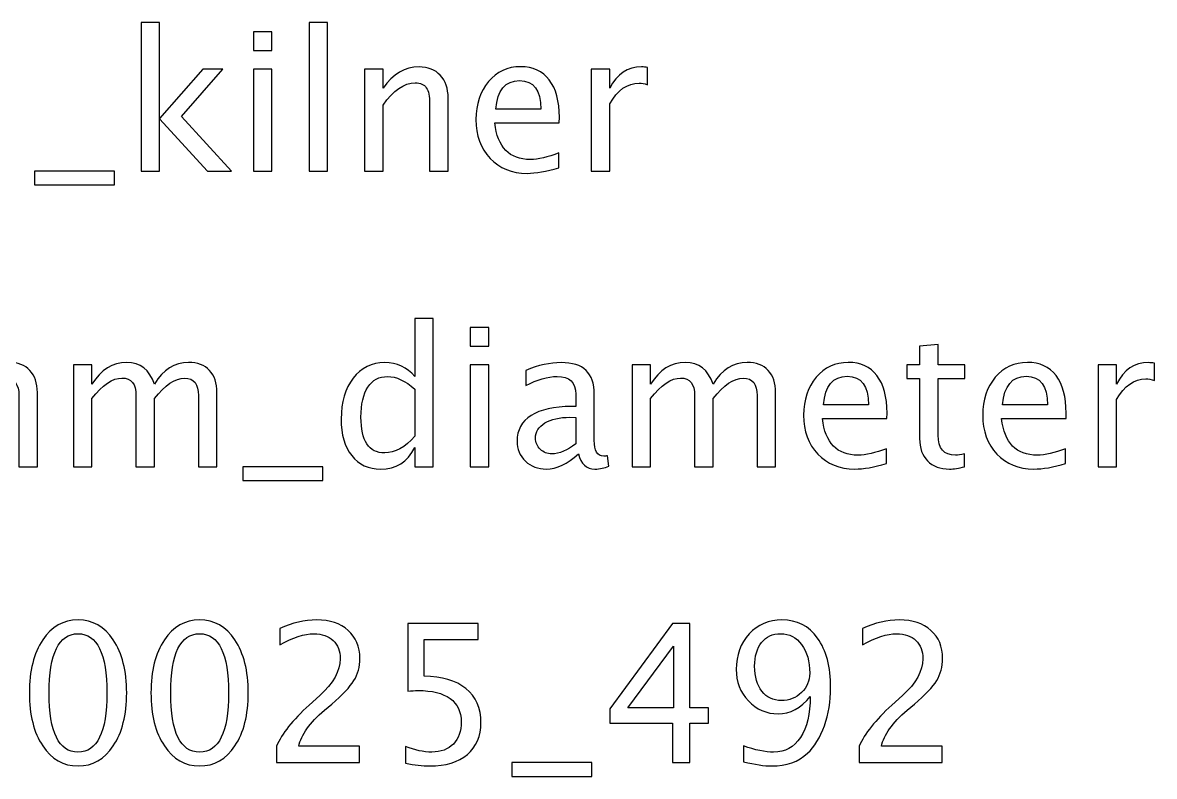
# Model space of a CAD drawing. Header units: centimetres. Extents: x -87 to 69, y -70 to 88.
# Drawn here: x -0.48 to 15.09, y 55.85 to 66.21 of the extents above; entities that cross this region are included whole.
import ezdxf

# ---------------------------------------------------------------- set-up
doc = ezdxf.new("R2010")
doc.units = ezdxf.units.CM
doc.header["$MEASUREMENT"] = 0
doc.layers.add('Layer 1', color=7, linetype='Continuous')

msp = doc.modelspace()

# ---------------------------------------------------------------- linework, layer by layer
at = {"layer": 'Layer 1'}
for points, knots in [([(1.15031, 64.17044), (1.15031, 64.17044), (1.15031, 66.21037), (1.15031, 66.21037), (1.15031, 66.21037), (1.15031, 66.21037), (1.40431, 66.21037), (1.40431, 66.21037), (1.40431, 66.21037), (1.40431, 66.21037), (1.40431, 64.89231), (1.40431, 64.89231), (1.40431, 64.89231), (1.40431, 64.89231), (1.99962, 65.57273), (1.99962, 65.57273), (1.99962, 65.57273), (1.99962, 65.57273), (2.27391, 65.57273), (2.27391, 65.57273), (2.27391, 65.57273), (2.27391, 65.57273), (1.70505, 64.91833), (1.70505, 64.91833), (1.70505, 64.91833), (1.70505, 64.91833), (2.39297, 64.17044), (2.39297, 64.17044), (2.39297, 64.17044), (2.39297, 64.17044), (2.06577, 64.17044), (2.06577, 64.17044), (2.06577, 64.17044), (2.06577, 64.17044), (1.40431, 64.88966), (1.40431, 64.88966), (1.40431, 64.88966), (1.40431, 64.88966), (1.40431, 64.17044), (1.40431, 64.17044), (1.40431, 64.17044), (1.40431, 64.17044), (1.15031, 64.17044), (1.15031, 64.17044)], [0, 0, 0, 0, 0.08333333, 0.08333333, 0.08333333, 0.08333333, 0.16666667, 0.16666667, 0.16666667, 0.16666667, 0.25, 0.25, 0.25, 0.25, 0.33333333, 0.33333333, 0.33333333, 0.33333333, 0.41666667, 0.41666667, 0.41666667, 0.41666667, 0.5, 0.5, 0.5, 0.5, 0.58333333, 0.58333333, 0.58333333, 0.58333333, 0.66666667, 0.66666667, 0.66666667, 0.66666667, 0.75, 0.75, 0.75, 0.75, 0.83333333, 0.83333333, 0.83333333, 0.83333333, 1, 1, 1, 1]), ([(3.46144, 64.17044), (3.46144, 64.17044), (3.46144, 66.21037), (3.46144, 66.21037), (3.46144, 66.21037), (3.46144, 66.21037), (3.71544, 66.21037), (3.71544, 66.21037), (3.71544, 66.21037), (3.71544, 66.21037), (3.71544, 64.17044), (3.71544, 64.17044), (3.71544, 64.17044), (3.71544, 64.17044), (3.46144, 64.17044), (3.46144, 64.17044)], [0, 0, 0, 0, 0.2, 0.2, 0.2, 0.2, 0.4, 0.4, 0.4, 0.4, 0.6, 0.6, 0.6, 0.6, 1, 1, 1, 1]), ([(2.6968, 65.82938), (2.6968, 65.82938), (2.6968, 66.08338), (2.6968, 66.08338), (2.6968, 66.08338), (2.6968, 66.08338), (2.9508, 66.08338), (2.9508, 66.08338), (2.9508, 66.08338), (2.9508, 66.08338), (2.9508, 65.82938), (2.9508, 65.82938), (2.9508, 65.82938), (2.9508, 65.82938), (2.6968, 65.82938), (2.6968, 65.82938)], [0, 0, 0, 0, 0.2, 0.2, 0.2, 0.2, 0.4, 0.4, 0.4, 0.4, 0.6, 0.6, 0.6, 0.6, 1, 1, 1, 1]), ([(2.6968, 64.17044), (2.6968, 64.17044), (2.6968, 65.57273), (2.6968, 65.57273), (2.6968, 65.57273), (2.6968, 65.57273), (2.9508, 65.57273), (2.9508, 65.57273), (2.9508, 65.57273), (2.9508, 65.57273), (2.9508, 64.17044), (2.9508, 64.17044), (2.9508, 64.17044), (2.9508, 64.17044), (2.6968, 64.17044), (2.6968, 64.17044)], [0, 0, 0, 0, 0.2, 0.2, 0.2, 0.2, 0.4, 0.4, 0.4, 0.4, 0.6, 0.6, 0.6, 0.6, 1, 1, 1, 1]), ([(4.22608, 64.17044), (4.22608, 64.17044), (4.22608, 65.57273), (4.22608, 65.57273), (4.22608, 65.57273), (4.22608, 65.57273), (4.48008, 65.57273), (4.48008, 65.57273), (4.48008, 65.57273), (4.48008, 65.57273), (4.48008, 65.30771), (4.48008, 65.30771), (4.48008, 65.30771), (4.61458, 65.50394), (4.7795, 65.60183), (4.97441, 65.60183), (4.97441, 65.60183), (5.097, 65.60183), (5.19445, 65.56347), (5.26633, 65.4863), (5.26633, 65.4863), (5.33821, 65.40957), (5.37437, 65.30594), (5.37437, 65.1763), (5.37437, 65.1763), (5.37437, 65.1763), (5.37437, 64.17044), (5.37437, 64.17044), (5.37437, 64.17044), (5.37437, 64.17044), (5.12037, 64.17044), (5.12037, 64.17044), (5.12037, 64.17044), (5.12037, 64.17044), (5.12037, 65.09339), (5.12037, 65.09339), (5.12037, 65.09339), (5.12037, 65.19746), (5.10494, 65.27155), (5.07451, 65.31564), (5.07451, 65.31564), (5.04364, 65.36018), (4.99293, 65.38223), (4.92193, 65.38223), (4.92193, 65.38223), (4.76583, 65.38223), (4.61854, 65.28037), (4.48008, 65.07664), (4.48008, 65.07664), (4.48008, 65.07664), (4.48008, 64.17044), (4.48008, 64.17044), (4.48008, 64.17044), (4.48008, 64.17044), (4.22608, 64.17044), (4.22608, 64.17044)], [0, 0, 0, 0, 0.06666667, 0.06666667, 0.06666667, 0.06666667, 0.13333333, 0.13333333, 0.13333333, 0.13333333, 0.2, 0.2, 0.2, 0.2, 0.26666667, 0.26666667, 0.26666667, 0.26666667, 0.33333333, 0.33333333, 0.33333333, 0.33333333, 0.4, 0.4, 0.4, 0.4, 0.46666667, 0.46666667, 0.46666667, 0.46666667, 0.53333333, 0.53333333, 0.53333333, 0.53333333, 0.6, 0.6, 0.6, 0.6, 0.66666667, 0.66666667, 0.66666667, 0.66666667, 0.73333333, 0.73333333, 0.73333333, 0.73333333, 0.8, 0.8, 0.8, 0.8, 0.86666667, 0.86666667, 0.86666667, 0.86666667, 1, 1, 1, 1]), ([(6.89749, 64.21542), (6.72683, 64.16427), (6.58087, 64.13869), (6.45916, 64.13869), (6.45916, 64.13869), (6.25146, 64.13869), (6.08257, 64.20748), (5.95249, 64.34462), (5.95249, 64.34462), (5.8224, 64.48177), (5.75713, 64.65948), (5.75713, 64.8782), (5.75713, 64.8782), (5.75713, 65.09031), (5.81446, 65.26449), (5.92955, 65.40075), (5.92955, 65.40075), (6.04465, 65.53657), (6.19193, 65.60448), (6.37141, 65.60448), (6.37141, 65.60448), (6.54118, 65.60448), (6.67259, 65.54407), (6.7652, 65.42324), (6.7652, 65.42324), (6.8578, 65.30241), (6.9041, 65.13132), (6.9041, 64.90951), (6.9041, 64.90951), (6.9041, 64.90951), (6.90278, 64.8319), (6.90278, 64.8319), (6.90278, 64.8319), (6.90278, 64.8319), (6.01643, 64.8319), (6.01643, 64.8319), (6.01643, 64.8319), (6.05347, 64.49676), (6.21707, 64.32919), (6.50679, 64.32919), (6.50679, 64.32919), (6.61306, 64.32919), (6.74315, 64.35918), (6.89749, 64.41915), (6.89749, 64.41915), (6.89749, 64.41915), (6.89749, 64.21542), (6.89749, 64.21542)], [0, 0, 0, 0, 0.07692308, 0.07692308, 0.07692308, 0.07692308, 0.15384615, 0.15384615, 0.15384615, 0.15384615, 0.23076923, 0.23076923, 0.23076923, 0.23076923, 0.30769231, 0.30769231, 0.30769231, 0.30769231, 0.38461538, 0.38461538, 0.38461538, 0.38461538, 0.46153846, 0.46153846, 0.46153846, 0.46153846, 0.53846154, 0.53846154, 0.53846154, 0.53846154, 0.61538462, 0.61538462, 0.61538462, 0.61538462, 0.69230769, 0.69230769, 0.69230769, 0.69230769, 0.76923077, 0.76923077, 0.76923077, 0.76923077, 0.84615385, 0.84615385, 0.84615385, 0.84615385, 1, 1, 1, 1]), ([(7.34243, 64.17044), (7.34243, 64.17044), (7.34243, 65.57273), (7.34243, 65.57273), (7.34243, 65.57273), (7.34243, 65.57273), (7.59643, 65.57273), (7.59643, 65.57273), (7.59643, 65.57273), (7.59643, 65.57273), (7.59643, 65.30771), (7.59643, 65.30771), (7.59643, 65.30771), (7.69741, 65.50394), (7.84381, 65.60183), (8.03608, 65.60183), (8.03608, 65.60183), (8.0621, 65.60183), (8.08944, 65.59963), (8.11766, 65.59522), (8.11766, 65.59522), (8.11766, 65.59522), (8.11766, 65.35754), (8.11766, 65.35754), (8.11766, 65.35754), (8.07356, 65.37209), (8.03476, 65.37958), (8.00124, 65.37958), (8.00124, 65.37958), (7.83985, 65.37958), (7.70491, 65.28433), (7.59643, 65.09339), (7.59643, 65.09339), (7.59643, 65.09339), (7.59643, 64.17044), (7.59643, 64.17044), (7.59643, 64.17044), (7.59643, 64.17044), (7.34243, 64.17044), (7.34243, 64.17044)], [0, 0, 0, 0, 0.09090909, 0.09090909, 0.09090909, 0.09090909, 0.18181818, 0.18181818, 0.18181818, 0.18181818, 0.27272727, 0.27272727, 0.27272727, 0.27272727, 0.36363636, 0.36363636, 0.36363636, 0.36363636, 0.45454545, 0.45454545, 0.45454545, 0.45454545, 0.54545455, 0.54545455, 0.54545455, 0.54545455, 0.63636364, 0.63636364, 0.63636364, 0.63636364, 0.72727273, 0.72727273, 0.72727273, 0.72727273, 0.81818182, 0.81818182, 0.81818182, 0.81818182, 1, 1, 1, 1]), ([(6.02966, 65.0224), (6.02966, 65.0224), (6.64878, 65.0224), (6.64878, 65.0224), (6.64878, 65.0224), (6.64878, 65.28345), (6.55132, 65.41398), (6.35686, 65.41398), (6.35686, 65.41398), (6.16106, 65.41398), (6.05214, 65.28345), (6.02966, 65.0224)], [0, 0, 0, 0, 0.25, 0.25, 0.25, 0.25, 0.5, 0.5, 0.5, 0.5, 1, 1, 1, 1]), ([(-0.31548, 63.97994), (-0.31548, 63.97994), (-0.31548, 64.17044), (-0.31548, 64.17044), (-0.31548, 64.17044), (-0.31548, 64.17044), (0.78519, 64.17044), (0.78519, 64.17044), (0.78519, 64.17044), (0.78519, 64.17044), (0.78519, 63.97994), (0.78519, 63.97994), (0.78519, 63.97994), (0.78519, 63.97994), (-0.31548, 63.97994), (-0.31548, 63.97994)], [0, 0, 0, 0, 0.2, 0.2, 0.2, 0.2, 0.4, 0.4, 0.4, 0.4, 0.6, 0.6, 0.6, 0.6, 1, 1, 1, 1]), ([(4.91644, 60.10468), (4.91644, 60.10468), (4.91644, 60.36794), (4.91644, 60.36794), (4.91644, 60.36794), (4.81281, 60.17127), (4.65671, 60.07293), (4.44813, 60.07293), (4.44813, 60.07293), (4.27879, 60.07293), (4.14562, 60.13423), (4.04861, 60.25726), (4.04861, 60.25726), (3.95159, 60.38029), (3.90308, 60.5483), (3.90308, 60.76129), (3.90308, 60.76129), (3.90308, 60.99412), (3.95821, 61.18153), (4.06801, 61.32353), (4.06801, 61.32353), (4.17825, 61.46508), (4.32289, 61.53607), (4.50237, 61.53607), (4.50237, 61.53607), (4.66861, 61.53607), (4.80708, 61.47257), (4.91644, 61.34513), (4.91644, 61.34513), (4.91644, 61.34513), (4.91644, 62.14461), (4.91644, 62.14461), (4.91644, 62.14461), (4.91644, 62.14461), (5.17044, 62.14461), (5.17044, 62.14461), (5.17044, 62.14461), (5.17044, 62.14461), (5.17044, 60.10468), (5.17044, 60.10468), (5.17044, 60.10468), (5.17044, 60.10468), (4.91644, 60.10468), (4.91644, 60.10468)], [0, 0, 0, 0, 0.08333333, 0.08333333, 0.08333333, 0.08333333, 0.16666667, 0.16666667, 0.16666667, 0.16666667, 0.25, 0.25, 0.25, 0.25, 0.33333333, 0.33333333, 0.33333333, 0.33333333, 0.41666667, 0.41666667, 0.41666667, 0.41666667, 0.5, 0.5, 0.5, 0.5, 0.58333333, 0.58333333, 0.58333333, 0.58333333, 0.66666667, 0.66666667, 0.66666667, 0.66666667, 0.75, 0.75, 0.75, 0.75, 0.83333333, 0.83333333, 0.83333333, 0.83333333, 1, 1, 1, 1]), ([(5.67932, 61.76362), (5.67932, 61.76362), (5.67932, 62.01762), (5.67932, 62.01762), (5.67932, 62.01762), (5.67932, 62.01762), (5.93332, 62.01762), (5.93332, 62.01762), (5.93332, 62.01762), (5.93332, 62.01762), (5.93332, 61.76362), (5.93332, 61.76362), (5.93332, 61.76362), (5.93332, 61.76362), (5.67932, 61.76362), (5.67932, 61.76362)], [0, 0, 0, 0, 0.2, 0.2, 0.2, 0.2, 0.4, 0.4, 0.4, 0.4, 0.6, 0.6, 0.6, 0.6, 1, 1, 1, 1]), ([(12.47645, 60.10512), (12.39796, 60.08351), (12.32961, 60.07293), (12.27184, 60.07293), (12.27184, 60.07293), (12.14219, 60.07293), (12.04121, 60.10997), (11.96889, 60.18405), (11.96889, 60.18405), (11.89613, 60.25814), (11.85997, 60.36088), (11.85997, 60.49274), (11.85997, 60.49274), (11.85997, 60.49274), (11.85997, 61.31647), (11.85997, 61.31647), (11.85997, 61.31647), (11.85997, 61.31647), (11.68447, 61.31647), (11.68447, 61.31647), (11.68447, 61.31647), (11.68447, 61.31647), (11.68447, 61.50697), (11.68447, 61.50697), (11.68447, 61.50697), (11.68447, 61.50697), (11.85997, 61.50697), (11.85997, 61.50697), (11.85997, 61.50697), (11.85997, 61.50697), (11.85997, 61.76053), (11.85997, 61.76053), (11.85997, 61.76053), (11.85997, 61.76053), (12.11397, 61.78478), (12.11397, 61.78478), (12.11397, 61.78478), (12.11397, 61.78478), (12.11397, 61.50697), (12.11397, 61.50697), (12.11397, 61.50697), (12.11397, 61.50697), (12.48174, 61.50697), (12.48174, 61.50697), (12.48174, 61.50697), (12.48174, 61.50697), (12.48174, 61.31647), (12.48174, 61.31647), (12.48174, 61.31647), (12.48174, 61.31647), (12.11397, 61.31647), (12.11397, 61.31647), (12.11397, 61.31647), (12.11397, 61.31647), (12.11397, 60.5386), (12.11397, 60.5386), (12.11397, 60.5386), (12.11397, 60.35515), (12.19379, 60.26343), (12.35298, 60.26343), (12.35298, 60.26343), (12.38693, 60.26343), (12.42794, 60.26916), (12.47645, 60.28019), (12.47645, 60.28019), (12.47645, 60.28019), (12.47645, 60.10512), (12.47645, 60.10512)], [0, 0, 0, 0, 0.05555556, 0.05555556, 0.05555556, 0.05555556, 0.11111111, 0.11111111, 0.11111111, 0.11111111, 0.16666667, 0.16666667, 0.16666667, 0.16666667, 0.22222222, 0.22222222, 0.22222222, 0.22222222, 0.27777778, 0.27777778, 0.27777778, 0.27777778, 0.33333333, 0.33333333, 0.33333333, 0.33333333, 0.38888889, 0.38888889, 0.38888889, 0.38888889, 0.44444444, 0.44444444, 0.44444444, 0.44444444, 0.5, 0.5, 0.5, 0.5, 0.55555556, 0.55555556, 0.55555556, 0.55555556, 0.61111111, 0.61111111, 0.61111111, 0.61111111, 0.66666667, 0.66666667, 0.66666667, 0.66666667, 0.72222222, 0.72222222, 0.72222222, 0.72222222, 0.77777778, 0.77777778, 0.77777778, 0.77777778, 0.83333333, 0.83333333, 0.83333333, 0.83333333, 0.88888889, 0.88888889, 0.88888889, 0.88888889, 1, 1, 1, 1]), ([(-2.24934, 60.10468), (-2.24934, 60.10468), (-2.24934, 61.50697), (-2.24934, 61.50697), (-2.24934, 61.50697), (-2.24934, 61.50697), (-1.99534, 61.50697), (-1.99534, 61.50697), (-1.99534, 61.50697), (-1.99534, 61.50697), (-1.99534, 61.24195), (-1.99534, 61.24195), (-1.99534, 61.24195), (-1.87143, 61.43818), (-1.71268, 61.53607), (-1.51821, 61.53607), (-1.51821, 61.53607), (-1.3308, 61.53607), (-1.20336, 61.43818), (-1.13545, 61.24195), (-1.13545, 61.24195), (-1.01506, 61.43994), (-0.85807, 61.53872), (-0.66537, 61.53872), (-0.66537, 61.53872), (-0.54234, 61.53872), (-0.44665, 61.50256), (-0.3783, 61.4298), (-0.3783, 61.4298), (-0.30995, 61.35704), (-0.27555, 61.25518), (-0.27555, 61.12421), (-0.27555, 61.12421), (-0.27555, 61.12421), (-0.27555, 60.10468), (-0.27555, 60.10468), (-0.27555, 60.10468), (-0.27555, 60.10468), (-0.52955, 60.10468), (-0.52955, 60.10468), (-0.52955, 60.10468), (-0.52955, 60.10468), (-0.52955, 61.08231), (-0.52955, 61.08231), (-0.52955, 61.08231), (-0.52955, 61.24195), (-0.59305, 61.32176), (-0.72005, 61.32176), (-0.72005, 61.32176), (-0.8519, 61.32176), (-0.99037, 61.22872), (-1.13545, 61.04219), (-1.13545, 61.04219), (-1.13545, 61.04219), (-1.13545, 60.10468), (-1.13545, 60.10468), (-1.13545, 60.10468), (-1.13545, 60.10468), (-1.38945, 60.10468), (-1.38945, 60.10468), (-1.38945, 60.10468), (-1.38945, 60.10468), (-1.38945, 61.0832), (-1.38945, 61.0832), (-1.38945, 61.0832), (-1.38945, 61.24415), (-1.45383, 61.32441), (-1.58303, 61.32441), (-1.58303, 61.32441), (-1.71135, 61.32441), (-1.84894, 61.23092), (-1.99534, 61.04351), (-1.99534, 61.04351), (-1.99534, 61.04351), (-1.99534, 60.10468), (-1.99534, 60.10468), (-1.99534, 60.10468), (-1.99534, 60.10468), (-2.24934, 60.10468), (-2.24934, 60.10468)], [0, 0, 0, 0, 0.04761905, 0.04761905, 0.04761905, 0.04761905, 0.0952381, 0.0952381, 0.0952381, 0.0952381, 0.14285714, 0.14285714, 0.14285714, 0.14285714, 0.19047619, 0.19047619, 0.19047619, 0.19047619, 0.23809524, 0.23809524, 0.23809524, 0.23809524, 0.28571429, 0.28571429, 0.28571429, 0.28571429, 0.33333333, 0.33333333, 0.33333333, 0.33333333, 0.38095238, 0.38095238, 0.38095238, 0.38095238, 0.42857143, 0.42857143, 0.42857143, 0.42857143, 0.47619048, 0.47619048, 0.47619048, 0.47619048, 0.52380952, 0.52380952, 0.52380952, 0.52380952, 0.57142857, 0.57142857, 0.57142857, 0.57142857, 0.61904762, 0.61904762, 0.61904762, 0.61904762, 0.66666667, 0.66666667, 0.66666667, 0.66666667, 0.71428571, 0.71428571, 0.71428571, 0.71428571, 0.76190476, 0.76190476, 0.76190476, 0.76190476, 0.80952381, 0.80952381, 0.80952381, 0.80952381, 0.85714286, 0.85714286, 0.85714286, 0.85714286, 0.9047619, 0.9047619, 0.9047619, 0.9047619, 1, 1, 1, 1]), ([(0.22098, 60.10468), (0.22098, 60.10468), (0.22098, 61.50697), (0.22098, 61.50697), (0.22098, 61.50697), (0.22098, 61.50697), (0.47498, 61.50697), (0.47498, 61.50697), (0.47498, 61.50697), (0.47498, 61.50697), (0.47498, 61.24195), (0.47498, 61.24195), (0.47498, 61.24195), (0.59889, 61.43818), (0.75764, 61.53607), (0.95211, 61.53607), (0.95211, 61.53607), (1.13952, 61.53607), (1.26696, 61.43818), (1.33487, 61.24195), (1.33487, 61.24195), (1.45526, 61.43994), (1.61225, 61.53872), (1.80495, 61.53872), (1.80495, 61.53872), (1.92798, 61.53872), (2.02367, 61.50256), (2.09202, 61.4298), (2.09202, 61.4298), (2.16037, 61.35704), (2.19477, 61.25518), (2.19477, 61.12421), (2.19477, 61.12421), (2.19477, 61.12421), (2.19477, 60.10468), (2.19477, 60.10468), (2.19477, 60.10468), (2.19477, 60.10468), (1.94077, 60.10468), (1.94077, 60.10468), (1.94077, 60.10468), (1.94077, 60.10468), (1.94077, 61.08231), (1.94077, 61.08231), (1.94077, 61.08231), (1.94077, 61.24195), (1.87727, 61.32176), (1.75027, 61.32176), (1.75027, 61.32176), (1.61842, 61.32176), (1.47995, 61.22872), (1.33487, 61.04219), (1.33487, 61.04219), (1.33487, 61.04219), (1.33487, 60.10468), (1.33487, 60.10468), (1.33487, 60.10468), (1.33487, 60.10468), (1.08087, 60.10468), (1.08087, 60.10468), (1.08087, 60.10468), (1.08087, 60.10468), (1.08087, 61.0832), (1.08087, 61.0832), (1.08087, 61.0832), (1.08087, 61.24415), (1.01649, 61.32441), (0.88729, 61.32441), (0.88729, 61.32441), (0.75897, 61.32441), (0.62138, 61.23092), (0.47498, 61.04351), (0.47498, 61.04351), (0.47498, 61.04351), (0.47498, 60.10468), (0.47498, 60.10468), (0.47498, 60.10468), (0.47498, 60.10468), (0.22098, 60.10468), (0.22098, 60.10468)], [0, 0, 0, 0, 0.04761905, 0.04761905, 0.04761905, 0.04761905, 0.0952381, 0.0952381, 0.0952381, 0.0952381, 0.14285714, 0.14285714, 0.14285714, 0.14285714, 0.19047619, 0.19047619, 0.19047619, 0.19047619, 0.23809524, 0.23809524, 0.23809524, 0.23809524, 0.28571429, 0.28571429, 0.28571429, 0.28571429, 0.33333333, 0.33333333, 0.33333333, 0.33333333, 0.38095238, 0.38095238, 0.38095238, 0.38095238, 0.42857143, 0.42857143, 0.42857143, 0.42857143, 0.47619048, 0.47619048, 0.47619048, 0.47619048, 0.52380952, 0.52380952, 0.52380952, 0.52380952, 0.57142857, 0.57142857, 0.57142857, 0.57142857, 0.61904762, 0.61904762, 0.61904762, 0.61904762, 0.66666667, 0.66666667, 0.66666667, 0.66666667, 0.71428571, 0.71428571, 0.71428571, 0.71428571, 0.76190476, 0.76190476, 0.76190476, 0.76190476, 0.80952381, 0.80952381, 0.80952381, 0.80952381, 0.85714286, 0.85714286, 0.85714286, 0.85714286, 0.9047619, 0.9047619, 0.9047619, 0.9047619, 1, 1, 1, 1]), ([(5.67932, 60.10468), (5.67932, 60.10468), (5.67932, 61.50697), (5.67932, 61.50697), (5.67932, 61.50697), (5.67932, 61.50697), (5.93332, 61.50697), (5.93332, 61.50697), (5.93332, 61.50697), (5.93332, 61.50697), (5.93332, 60.10468), (5.93332, 60.10468), (5.93332, 60.10468), (5.93332, 60.10468), (5.67932, 60.10468), (5.67932, 60.10468)], [0, 0, 0, 0, 0.2, 0.2, 0.2, 0.2, 0.4, 0.4, 0.4, 0.4, 0.6, 0.6, 0.6, 0.6, 1, 1, 1, 1]), ([(7.16671, 60.28327), (7.01414, 60.14304), (6.86729, 60.07293), (6.72618, 60.07293), (6.72618, 60.07293), (6.61021, 60.07293), (6.51363, 60.10909), (6.43735, 60.18185), (6.43735, 60.18185), (6.36062, 60.25461), (6.32225, 60.34633), (6.32225, 60.45702), (6.32225, 60.45702), (6.32225, 60.61003), (6.38663, 60.72777), (6.5154, 60.80979), (6.5154, 60.80979), (6.64416, 60.89181), (6.82893, 60.93282), (7.0697, 60.93282), (7.0697, 60.93282), (7.0697, 60.93282), (7.12923, 60.93282), (7.12923, 60.93282), (7.12923, 60.93282), (7.12923, 60.93282), (7.12923, 61.10172), (7.12923, 61.10172), (7.12923, 61.10172), (7.12923, 61.26444), (7.04456, 61.34557), (6.87479, 61.34557), (6.87479, 61.34557), (6.74338, 61.34557), (6.59962, 61.30412), (6.44396, 61.22122), (6.44396, 61.22122), (6.44396, 61.22122), (6.44396, 61.43024), (6.44396, 61.43024), (6.44396, 61.43024), (6.61506, 61.5008), (6.77645, 61.53607), (6.92771, 61.53607), (6.92771, 61.53607), (7.08337, 61.53607), (7.19846, 61.5008), (7.2721, 61.4298), (7.2721, 61.4298), (7.34619, 61.3588), (7.38323, 61.24944), (7.38323, 61.10172), (7.38323, 61.10172), (7.38323, 61.10172), (7.38323, 60.46804), (7.38323, 60.46804), (7.38323, 60.46804), (7.38323, 60.32296), (7.42777, 60.2502), (7.51728, 60.2502), (7.51728, 60.2502), (7.52831, 60.2502), (7.54462, 60.25196), (7.56623, 60.25549), (7.56623, 60.25549), (7.56623, 60.25549), (7.58431, 60.11438), (7.58431, 60.11438), (7.58431, 60.11438), (7.52655, 60.0866), (7.46305, 60.07293), (7.39337, 60.07293), (7.39337, 60.07293), (7.27475, 60.07293), (7.19934, 60.14304), (7.16671, 60.28327)], [0, 0, 0, 0, 0.05, 0.05, 0.05, 0.05, 0.1, 0.1, 0.1, 0.1, 0.15, 0.15, 0.15, 0.15, 0.2, 0.2, 0.2, 0.2, 0.25, 0.25, 0.25, 0.25, 0.3, 0.3, 0.3, 0.3, 0.35, 0.35, 0.35, 0.35, 0.4, 0.4, 0.4, 0.4, 0.45, 0.45, 0.45, 0.45, 0.5, 0.5, 0.5, 0.5, 0.55, 0.55, 0.55, 0.55, 0.6, 0.6, 0.6, 0.6, 0.65, 0.65, 0.65, 0.65, 0.7, 0.7, 0.7, 0.7, 0.75, 0.75, 0.75, 0.75, 0.8, 0.8, 0.8, 0.8, 0.85, 0.85, 0.85, 0.85, 0.9, 0.9, 0.9, 0.9, 1, 1, 1, 1]), ([(7.9049, 60.10468), (7.9049, 60.10468), (7.9049, 61.50697), (7.9049, 61.50697), (7.9049, 61.50697), (7.9049, 61.50697), (8.1589, 61.50697), (8.1589, 61.50697), (8.1589, 61.50697), (8.1589, 61.50697), (8.1589, 61.24195), (8.1589, 61.24195), (8.1589, 61.24195), (8.28281, 61.43818), (8.44156, 61.53607), (8.63603, 61.53607), (8.63603, 61.53607), (8.82344, 61.53607), (8.95088, 61.43818), (9.01879, 61.24195), (9.01879, 61.24195), (9.13918, 61.43994), (9.29617, 61.53872), (9.48887, 61.53872), (9.48887, 61.53872), (9.6119, 61.53872), (9.70759, 61.50256), (9.77594, 61.4298), (9.77594, 61.4298), (9.84429, 61.35704), (9.87869, 61.25518), (9.87869, 61.12421), (9.87869, 61.12421), (9.87869, 61.12421), (9.87869, 60.10468), (9.87869, 60.10468), (9.87869, 60.10468), (9.87869, 60.10468), (9.62469, 60.10468), (9.62469, 60.10468), (9.62469, 60.10468), (9.62469, 60.10468), (9.62469, 61.08231), (9.62469, 61.08231), (9.62469, 61.08231), (9.62469, 61.24195), (9.56119, 61.32176), (9.43419, 61.32176), (9.43419, 61.32176), (9.30234, 61.32176), (9.16387, 61.22872), (9.01879, 61.04219), (9.01879, 61.04219), (9.01879, 61.04219), (9.01879, 60.10468), (9.01879, 60.10468), (9.01879, 60.10468), (9.01879, 60.10468), (8.76479, 60.10468), (8.76479, 60.10468), (8.76479, 60.10468), (8.76479, 60.10468), (8.76479, 61.0832), (8.76479, 61.0832), (8.76479, 61.0832), (8.76479, 61.24415), (8.70041, 61.32441), (8.57121, 61.32441), (8.57121, 61.32441), (8.44289, 61.32441), (8.3053, 61.23092), (8.1589, 61.04351), (8.1589, 61.04351), (8.1589, 61.04351), (8.1589, 60.10468), (8.1589, 60.10468), (8.1589, 60.10468), (8.1589, 60.10468), (7.9049, 60.10468), (7.9049, 60.10468)], [0, 0, 0, 0, 0.04761905, 0.04761905, 0.04761905, 0.04761905, 0.0952381, 0.0952381, 0.0952381, 0.0952381, 0.14285714, 0.14285714, 0.14285714, 0.14285714, 0.19047619, 0.19047619, 0.19047619, 0.19047619, 0.23809524, 0.23809524, 0.23809524, 0.23809524, 0.28571429, 0.28571429, 0.28571429, 0.28571429, 0.33333333, 0.33333333, 0.33333333, 0.33333333, 0.38095238, 0.38095238, 0.38095238, 0.38095238, 0.42857143, 0.42857143, 0.42857143, 0.42857143, 0.47619048, 0.47619048, 0.47619048, 0.47619048, 0.52380952, 0.52380952, 0.52380952, 0.52380952, 0.57142857, 0.57142857, 0.57142857, 0.57142857, 0.61904762, 0.61904762, 0.61904762, 0.61904762, 0.66666667, 0.66666667, 0.66666667, 0.66666667, 0.71428571, 0.71428571, 0.71428571, 0.71428571, 0.76190476, 0.76190476, 0.76190476, 0.76190476, 0.80952381, 0.80952381, 0.80952381, 0.80952381, 0.85714286, 0.85714286, 0.85714286, 0.85714286, 0.9047619, 0.9047619, 0.9047619, 0.9047619, 1, 1, 1, 1]), ([(11.40445, 60.14966), (11.23379, 60.09851), (11.08783, 60.07293), (10.96612, 60.07293), (10.96612, 60.07293), (10.75842, 60.07293), (10.58953, 60.14172), (10.45945, 60.27886), (10.45945, 60.27886), (10.32936, 60.41601), (10.26409, 60.59372), (10.26409, 60.81244), (10.26409, 60.81244), (10.26409, 61.02455), (10.32142, 61.19873), (10.43651, 61.33499), (10.43651, 61.33499), (10.55161, 61.47081), (10.69889, 61.53872), (10.87837, 61.53872), (10.87837, 61.53872), (11.04814, 61.53872), (11.17955, 61.47831), (11.27216, 61.35748), (11.27216, 61.35748), (11.36476, 61.23665), (11.41106, 61.06556), (11.41106, 60.84375), (11.41106, 60.84375), (11.41106, 60.84375), (11.40974, 60.76614), (11.40974, 60.76614), (11.40974, 60.76614), (11.40974, 60.76614), (10.52339, 60.76614), (10.52339, 60.76614), (10.52339, 60.76614), (10.56043, 60.431), (10.72403, 60.26343), (11.01375, 60.26343), (11.01375, 60.26343), (11.12002, 60.26343), (11.25011, 60.29342), (11.40445, 60.35339), (11.40445, 60.35339), (11.40445, 60.35339), (11.40445, 60.14966), (11.40445, 60.14966)], [0, 0, 0, 0, 0.07692308, 0.07692308, 0.07692308, 0.07692308, 0.15384615, 0.15384615, 0.15384615, 0.15384615, 0.23076923, 0.23076923, 0.23076923, 0.23076923, 0.30769231, 0.30769231, 0.30769231, 0.30769231, 0.38461538, 0.38461538, 0.38461538, 0.38461538, 0.46153846, 0.46153846, 0.46153846, 0.46153846, 0.53846154, 0.53846154, 0.53846154, 0.53846154, 0.61538462, 0.61538462, 0.61538462, 0.61538462, 0.69230769, 0.69230769, 0.69230769, 0.69230769, 0.76923077, 0.76923077, 0.76923077, 0.76923077, 0.84615385, 0.84615385, 0.84615385, 0.84615385, 1, 1, 1, 1]), ([(13.86816, 60.14966), (13.6975, 60.09851), (13.55154, 60.07293), (13.42983, 60.07293), (13.42983, 60.07293), (13.22213, 60.07293), (13.05324, 60.14172), (12.92316, 60.27886), (12.92316, 60.27886), (12.79307, 60.41601), (12.7278, 60.59372), (12.7278, 60.81244), (12.7278, 60.81244), (12.7278, 61.02455), (12.78513, 61.19873), (12.90022, 61.33499), (12.90022, 61.33499), (13.01532, 61.47081), (13.1626, 61.53872), (13.34208, 61.53872), (13.34208, 61.53872), (13.51185, 61.53872), (13.64326, 61.47831), (13.73587, 61.35748), (13.73587, 61.35748), (13.82847, 61.23665), (13.87477, 61.06556), (13.87477, 60.84375), (13.87477, 60.84375), (13.87477, 60.84375), (13.87345, 60.76614), (13.87345, 60.76614), (13.87345, 60.76614), (13.87345, 60.76614), (12.9871, 60.76614), (12.9871, 60.76614), (12.9871, 60.76614), (13.02414, 60.431), (13.18774, 60.26343), (13.47746, 60.26343), (13.47746, 60.26343), (13.58373, 60.26343), (13.71382, 60.29342), (13.86816, 60.35339), (13.86816, 60.35339), (13.86816, 60.35339), (13.86816, 60.14966), (13.86816, 60.14966)], [0, 0, 0, 0, 0.07692308, 0.07692308, 0.07692308, 0.07692308, 0.15384615, 0.15384615, 0.15384615, 0.15384615, 0.23076923, 0.23076923, 0.23076923, 0.23076923, 0.30769231, 0.30769231, 0.30769231, 0.30769231, 0.38461538, 0.38461538, 0.38461538, 0.38461538, 0.46153846, 0.46153846, 0.46153846, 0.46153846, 0.53846154, 0.53846154, 0.53846154, 0.53846154, 0.61538462, 0.61538462, 0.61538462, 0.61538462, 0.69230769, 0.69230769, 0.69230769, 0.69230769, 0.76923077, 0.76923077, 0.76923077, 0.76923077, 0.84615385, 0.84615385, 0.84615385, 0.84615385, 1, 1, 1, 1]), ([(14.3131, 60.10468), (14.3131, 60.10468), (14.3131, 61.50697), (14.3131, 61.50697), (14.3131, 61.50697), (14.3131, 61.50697), (14.5671, 61.50697), (14.5671, 61.50697), (14.5671, 61.50697), (14.5671, 61.50697), (14.5671, 61.24195), (14.5671, 61.24195), (14.5671, 61.24195), (14.66808, 61.43818), (14.81448, 61.53607), (15.00675, 61.53607), (15.00675, 61.53607), (15.03277, 61.53607), (15.06011, 61.53387), (15.08833, 61.52946), (15.08833, 61.52946), (15.08833, 61.52946), (15.08833, 61.29178), (15.08833, 61.29178), (15.08833, 61.29178), (15.04423, 61.30633), (15.00543, 61.31382), (14.97191, 61.31382), (14.97191, 61.31382), (14.81052, 61.31382), (14.67558, 61.21857), (14.5671, 61.02763), (14.5671, 61.02763), (14.5671, 61.02763), (14.5671, 60.10468), (14.5671, 60.10468), (14.5671, 60.10468), (14.5671, 60.10468), (14.3131, 60.10468), (14.3131, 60.10468)], [0, 0, 0, 0, 0.09090909, 0.09090909, 0.09090909, 0.09090909, 0.18181818, 0.18181818, 0.18181818, 0.18181818, 0.27272727, 0.27272727, 0.27272727, 0.27272727, 0.36363636, 0.36363636, 0.36363636, 0.36363636, 0.45454545, 0.45454545, 0.45454545, 0.45454545, 0.54545455, 0.54545455, 0.54545455, 0.54545455, 0.63636364, 0.63636364, 0.63636364, 0.63636364, 0.72727273, 0.72727273, 0.72727273, 0.72727273, 0.81818182, 0.81818182, 0.81818182, 0.81818182, 1, 1, 1, 1]), ([(4.91644, 61.17139), (4.78459, 61.28737), (4.65979, 61.34557), (4.54161, 61.34557), (4.54161, 61.34557), (4.4252, 61.34557), (4.33524, 61.29707), (4.2713, 61.19961), (4.2713, 61.19961), (4.20736, 61.1026), (4.17561, 60.96502), (4.17561, 60.78686), (4.17561, 60.78686), (4.17561, 60.45922), (4.28408, 60.29518), (4.50148, 60.29518), (4.50148, 60.29518), (4.64259, 60.29518), (4.78106, 60.37235), (4.91644, 60.52625), (4.91644, 60.52625), (4.91644, 60.52625), (4.91644, 61.17139), (4.91644, 61.17139)], [0, 0, 0, 0, 0.14285714, 0.14285714, 0.14285714, 0.14285714, 0.28571429, 0.28571429, 0.28571429, 0.28571429, 0.42857143, 0.42857143, 0.42857143, 0.42857143, 0.57142857, 0.57142857, 0.57142857, 0.57142857, 0.71428571, 0.71428571, 0.71428571, 0.71428571, 1, 1, 1, 1]), ([(10.53662, 60.95664), (10.53662, 60.95664), (11.15574, 60.95664), (11.15574, 60.95664), (11.15574, 60.95664), (11.15574, 61.21769), (11.05828, 61.34822), (10.86382, 61.34822), (10.86382, 61.34822), (10.66802, 61.34822), (10.5591, 61.21769), (10.53662, 60.95664)], [0, 0, 0, 0, 0.25, 0.25, 0.25, 0.25, 0.5, 0.5, 0.5, 0.5, 1, 1, 1, 1]), ([(13.00033, 60.95664), (13.00033, 60.95664), (13.61945, 60.95664), (13.61945, 60.95664), (13.61945, 60.95664), (13.61945, 61.21769), (13.52199, 61.34822), (13.32753, 61.34822), (13.32753, 61.34822), (13.13173, 61.34822), (13.02281, 61.21769), (13.00033, 60.95664)], [0, 0, 0, 0, 0.25, 0.25, 0.25, 0.25, 0.5, 0.5, 0.5, 0.5, 1, 1, 1, 1]), ([(7.12923, 60.42174), (7.12923, 60.42174), (7.12923, 60.78201), (7.12923, 60.78201), (7.12923, 60.78201), (7.12923, 60.78201), (7.04765, 60.78466), (7.04765, 60.78466), (7.04765, 60.78466), (6.90654, 60.78466), (6.79277, 60.75864), (6.7059, 60.70661), (6.7059, 60.70661), (6.61947, 60.65413), (6.57625, 60.5849), (6.57625, 60.49847), (6.57625, 60.49847), (6.57625, 60.43805), (6.59786, 60.3869), (6.64063, 60.34501), (6.64063, 60.34501), (6.68385, 60.30312), (6.73632, 60.28195), (6.7985, 60.28195), (6.7985, 60.28195), (6.90433, 60.28195), (7.01458, 60.32869), (7.12923, 60.42174)], [0, 0, 0, 0, 0.125, 0.125, 0.125, 0.125, 0.25, 0.25, 0.25, 0.25, 0.375, 0.375, 0.375, 0.375, 0.5, 0.5, 0.5, 0.5, 0.625, 0.625, 0.625, 0.625, 0.75, 0.75, 0.75, 0.75, 1, 1, 1, 1]), ([(2.54842, 59.91418), (2.54842, 59.91418), (2.54842, 60.10468), (2.54842, 60.10468), (2.54842, 60.10468), (2.54842, 60.10468), (3.64909, 60.10468), (3.64909, 60.10468), (3.64909, 60.10468), (3.64909, 60.10468), (3.64909, 59.91418), (3.64909, 59.91418), (3.64909, 59.91418), (3.64909, 59.91418), (2.54842, 59.91418), (2.54842, 59.91418)], [0, 0, 0, 0, 0.2, 0.2, 0.2, 0.2, 0.4, 0.4, 0.4, 0.4, 0.6, 0.6, 0.6, 0.6, 1, 1, 1, 1]), ([(0.28335, 55.9913), (0.08271, 55.9913), (-0.07913, 56.08346), (-0.20172, 56.26734), (-0.20172, 56.26734), (-0.32475, 56.45123), (-0.38604, 56.69376), (-0.38604, 56.99539), (-0.38604, 56.99539), (-0.38604, 57.29701), (-0.32475, 57.53955), (-0.20172, 57.72343), (-0.20172, 57.72343), (-0.07913, 57.90732), (0.08271, 57.99948), (0.28335, 57.99948), (0.28335, 57.99948), (0.48488, 57.99948), (0.64671, 57.90776), (0.7693, 57.72431), (0.7693, 57.72431), (0.89145, 57.54087), (0.95275, 57.29789), (0.95275, 56.99539), (0.95275, 56.99539), (0.95275, 56.69376), (0.89145, 56.45123), (0.7693, 56.26734), (0.7693, 56.26734), (0.64671, 56.08346), (0.48488, 55.9913), (0.28335, 55.9913)], [0, 0, 0, 0, 0.11111111, 0.11111111, 0.11111111, 0.11111111, 0.22222222, 0.22222222, 0.22222222, 0.22222222, 0.33333333, 0.33333333, 0.33333333, 0.33333333, 0.44444444, 0.44444444, 0.44444444, 0.44444444, 0.55555556, 0.55555556, 0.55555556, 0.55555556, 0.66666667, 0.66666667, 0.66666667, 0.66666667, 0.77777778, 0.77777778, 0.77777778, 0.77777778, 1, 1, 1, 1]), ([(1.9564, 55.9913), (1.75576, 55.9913), (1.59392, 56.08346), (1.47133, 56.26734), (1.47133, 56.26734), (1.3483, 56.45123), (1.28701, 56.69376), (1.28701, 56.99539), (1.28701, 56.99539), (1.28701, 57.29701), (1.3483, 57.53955), (1.47133, 57.72343), (1.47133, 57.72343), (1.59392, 57.90732), (1.75576, 57.99948), (1.9564, 57.99948), (1.9564, 57.99948), (2.15793, 57.99948), (2.31976, 57.90776), (2.44235, 57.72431), (2.44235, 57.72431), (2.5645, 57.54087), (2.6258, 57.29789), (2.6258, 56.99539), (2.6258, 56.99539), (2.6258, 56.69376), (2.5645, 56.45123), (2.44235, 56.26734), (2.44235, 56.26734), (2.31976, 56.08346), (2.15793, 55.9913), (1.9564, 55.9913)], [0, 0, 0, 0, 0.11111111, 0.11111111, 0.11111111, 0.11111111, 0.22222222, 0.22222222, 0.22222222, 0.22222222, 0.33333333, 0.33333333, 0.33333333, 0.33333333, 0.44444444, 0.44444444, 0.44444444, 0.44444444, 0.55555556, 0.55555556, 0.55555556, 0.55555556, 0.66666667, 0.66666667, 0.66666667, 0.66666667, 0.77777778, 0.77777778, 0.77777778, 0.77777778, 1, 1, 1, 1]), ([(3.01297, 56.03892), (3.01297, 56.03892), (3.01297, 56.26117), (3.01297, 56.26117), (3.01297, 56.26117), (3.08706, 56.43447), (3.23655, 56.62365), (3.46188, 56.82782), (3.46188, 56.82782), (3.46188, 56.82782), (3.6074, 56.95835), (3.6074, 56.95835), (3.6074, 56.95835), (3.79482, 57.12856), (3.88874, 57.29701), (3.88874, 57.46458), (3.88874, 57.46458), (3.88874, 57.57174), (3.85655, 57.65552), (3.79261, 57.71682), (3.79261, 57.71682), (3.72867, 57.77811), (3.64004, 57.80898), (3.52759, 57.80898), (3.52759, 57.80898), (3.39618, 57.80898), (3.24052, 57.75871), (3.0606, 57.65817), (3.0606, 57.65817), (3.0606, 57.65817), (3.0606, 57.88042), (3.0606, 57.88042), (3.0606, 57.88042), (3.23037, 57.95979), (3.39927, 57.99948), (3.56772, 57.99948), (3.56772, 57.99948), (3.74675, 57.99948), (3.89051, 57.95141), (3.99899, 57.85484), (3.99899, 57.85484), (4.10702, 57.75827), (4.16126, 57.63039), (4.16126, 57.47075), (4.16126, 57.47075), (4.16126, 57.3561), (4.13392, 57.25424), (4.07924, 57.1656), (4.07924, 57.1656), (4.02412, 57.07653), (3.92226, 56.96893), (3.77277, 56.84193), (3.77277, 56.84193), (3.77277, 56.84193), (3.67443, 56.75814), (3.67443, 56.75814), (3.67443, 56.75814), (3.46982, 56.58484), (3.35164, 56.41904), (3.31989, 56.26117), (3.31989, 56.26117), (3.31989, 56.26117), (4.15333, 56.26117), (4.15333, 56.26117), (4.15333, 56.26117), (4.15333, 56.26117), (4.15333, 56.03892), (4.15333, 56.03892), (4.15333, 56.03892), (4.15333, 56.03892), (3.01297, 56.03892), (3.01297, 56.03892)], [0, 0, 0, 0, 0.05263158, 0.05263158, 0.05263158, 0.05263158, 0.10526316, 0.10526316, 0.10526316, 0.10526316, 0.15789474, 0.15789474, 0.15789474, 0.15789474, 0.21052632, 0.21052632, 0.21052632, 0.21052632, 0.26315789, 0.26315789, 0.26315789, 0.26315789, 0.31578947, 0.31578947, 0.31578947, 0.31578947, 0.36842105, 0.36842105, 0.36842105, 0.36842105, 0.42105263, 0.42105263, 0.42105263, 0.42105263, 0.47368421, 0.47368421, 0.47368421, 0.47368421, 0.52631579, 0.52631579, 0.52631579, 0.52631579, 0.57894737, 0.57894737, 0.57894737, 0.57894737, 0.63157895, 0.63157895, 0.63157895, 0.63157895, 0.68421053, 0.68421053, 0.68421053, 0.68421053, 0.73684211, 0.73684211, 0.73684211, 0.73684211, 0.78947368, 0.78947368, 0.78947368, 0.78947368, 0.84210526, 0.84210526, 0.84210526, 0.84210526, 0.89473684, 0.89473684, 0.89473684, 0.89473684, 1, 1, 1, 1]), ([(4.78921, 56.03098), (4.78921, 56.03098), (4.78921, 56.25852), (4.78921, 56.25852), (4.78921, 56.25852), (4.91577, 56.20737), (5.03571, 56.18179), (5.15037, 56.18179), (5.15037, 56.18179), (5.2756, 56.18179), (5.37438, 56.21884), (5.44626, 56.29292), (5.44626, 56.29292), (5.51814, 56.367), (5.55386, 56.46887), (5.55386, 56.59851), (5.55386, 56.59851), (5.55386, 56.73786), (5.50314, 56.84458), (5.40172, 56.91822), (5.40172, 56.91822), (5.3003, 56.99186), (5.15345, 57.02846), (4.96163, 57.02846), (4.96163, 57.02846), (4.91709, 57.02846), (4.86991, 57.02537), (4.82096, 57.0192), (4.82096, 57.0192), (4.82096, 57.0192), (4.82096, 57.95186), (4.82096, 57.95186), (4.82096, 57.95186), (4.82096, 57.95186), (5.78933, 57.95186), (5.78933, 57.95186), (5.78933, 57.95186), (5.78933, 57.95186), (5.78933, 57.72961), (5.78933, 57.72961), (5.78933, 57.72961), (5.78933, 57.72961), (5.04321, 57.72961), (5.04321, 57.72961), (5.04321, 57.72961), (5.04321, 57.72961), (5.04321, 57.22425), (5.04321, 57.22425), (5.04321, 57.22425), (5.28927, 57.22425), (5.4811, 57.16781), (5.61912, 57.05492), (5.61912, 57.05492), (5.75714, 56.94247), (5.82638, 56.78637), (5.82638, 56.58661), (5.82638, 56.58661), (5.82638, 56.40052), (5.76376, 56.255), (5.63852, 56.1496), (5.63852, 56.1496), (5.51329, 56.04421), (5.34043, 55.9913), (5.11994, 55.9913), (5.11994, 55.9913), (5.0216, 55.9913), (4.91136, 56.00452), (4.78921, 56.03098)], [0, 0, 0, 0, 0.05555556, 0.05555556, 0.05555556, 0.05555556, 0.11111111, 0.11111111, 0.11111111, 0.11111111, 0.16666667, 0.16666667, 0.16666667, 0.16666667, 0.22222222, 0.22222222, 0.22222222, 0.22222222, 0.27777778, 0.27777778, 0.27777778, 0.27777778, 0.33333333, 0.33333333, 0.33333333, 0.33333333, 0.38888889, 0.38888889, 0.38888889, 0.38888889, 0.44444444, 0.44444444, 0.44444444, 0.44444444, 0.5, 0.5, 0.5, 0.5, 0.55555556, 0.55555556, 0.55555556, 0.55555556, 0.61111111, 0.61111111, 0.61111111, 0.61111111, 0.66666667, 0.66666667, 0.66666667, 0.66666667, 0.72222222, 0.72222222, 0.72222222, 0.72222222, 0.77777778, 0.77777778, 0.77777778, 0.77777778, 0.83333333, 0.83333333, 0.83333333, 0.83333333, 0.88888889, 0.88888889, 0.88888889, 0.88888889, 1, 1, 1, 1]), ([(8.45986, 56.03892), (8.45986, 56.03892), (8.45986, 56.58132), (8.45986, 56.58132), (8.45986, 56.58132), (8.45986, 56.58132), (7.59732, 56.58132), (7.59732, 56.58132), (7.59732, 56.58132), (7.59732, 56.58132), (7.59732, 56.77446), (7.59732, 56.77446), (7.59732, 56.77446), (7.59732, 56.77446), (8.45986, 57.95186), (8.45986, 57.95186), (8.45986, 57.95186), (8.45986, 57.95186), (8.69798, 57.95186), (8.69798, 57.95186), (8.69798, 57.95186), (8.69798, 57.95186), (8.69798, 56.79034), (8.69798, 56.79034), (8.69798, 56.79034), (8.69798, 56.79034), (8.95463, 56.79034), (8.95463, 56.79034), (8.95463, 56.79034), (8.95463, 56.79034), (8.95463, 56.58132), (8.95463, 56.58132), (8.95463, 56.58132), (8.95463, 56.58132), (8.69798, 56.58132), (8.69798, 56.58132), (8.69798, 56.58132), (8.69798, 56.58132), (8.69798, 56.03892), (8.69798, 56.03892), (8.69798, 56.03892), (8.69798, 56.03892), (8.45986, 56.03892), (8.45986, 56.03892)], [0, 0, 0, 0, 0.08333333, 0.08333333, 0.08333333, 0.08333333, 0.16666667, 0.16666667, 0.16666667, 0.16666667, 0.25, 0.25, 0.25, 0.25, 0.33333333, 0.33333333, 0.33333333, 0.33333333, 0.41666667, 0.41666667, 0.41666667, 0.41666667, 0.5, 0.5, 0.5, 0.5, 0.58333333, 0.58333333, 0.58333333, 0.58333333, 0.66666667, 0.66666667, 0.66666667, 0.66666667, 0.75, 0.75, 0.75, 0.75, 0.83333333, 0.83333333, 0.83333333, 0.83333333, 1, 1, 1, 1]), ([(9.43705, 56.0495), (9.43705, 56.0495), (9.43705, 56.26646), (9.43705, 56.26646), (9.43705, 56.26646), (9.59889, 56.21002), (9.73647, 56.18179), (9.85025, 56.18179), (9.85025, 56.18179), (10.00855, 56.18179), (10.13247, 56.24926), (10.22154, 56.3842), (10.22154, 56.3842), (10.31062, 56.51914), (10.35516, 56.70699), (10.35516, 56.94732), (10.35516, 56.94732), (10.22595, 56.78813), (10.07911, 56.70831), (9.91419, 56.70831), (9.91419, 56.70831), (9.75323, 56.70831), (9.61653, 56.76741), (9.50452, 56.88603), (9.50452, 56.88603), (9.39252, 57.00465), (9.33651, 57.14885), (9.33651, 57.3195), (9.33651, 57.3195), (9.33651, 57.51529), (9.39604, 57.67757), (9.51555, 57.80633), (9.51555, 57.80633), (9.63461, 57.9351), (9.78454, 57.99948), (9.96534, 57.99948), (9.96534, 57.99948), (10.17304, 57.99948), (10.33664, 57.91614), (10.45614, 57.74945), (10.45614, 57.74945), (10.57564, 57.58276), (10.63562, 57.35478), (10.63562, 57.06506), (10.63562, 57.06506), (10.63562, 56.88073), (10.60695, 56.70743), (10.54919, 56.54516), (10.54919, 56.54516), (10.49142, 56.38244), (10.41425, 56.25632), (10.31679, 56.16592), (10.31679, 56.16592), (10.19244, 56.0495), (10.0284, 55.9913), (9.82555, 55.9913), (9.82555, 55.9913), (9.72545, 55.9913), (9.59625, 56.0107), (9.43705, 56.0495)], [0, 0, 0, 0, 0.0625, 0.0625, 0.0625, 0.0625, 0.125, 0.125, 0.125, 0.125, 0.1875, 0.1875, 0.1875, 0.1875, 0.25, 0.25, 0.25, 0.25, 0.3125, 0.3125, 0.3125, 0.3125, 0.375, 0.375, 0.375, 0.375, 0.4375, 0.4375, 0.4375, 0.4375, 0.5, 0.5, 0.5, 0.5, 0.5625, 0.5625, 0.5625, 0.5625, 0.625, 0.625, 0.625, 0.625, 0.6875, 0.6875, 0.6875, 0.6875, 0.75, 0.75, 0.75, 0.75, 0.8125, 0.8125, 0.8125, 0.8125, 0.875, 0.875, 0.875, 0.875, 1, 1, 1, 1]), ([(11.02808, 56.03892), (11.02808, 56.03892), (11.02808, 56.26117), (11.02808, 56.26117), (11.02808, 56.26117), (11.10217, 56.43447), (11.25166, 56.62365), (11.47699, 56.82782), (11.47699, 56.82782), (11.47699, 56.82782), (11.62251, 56.95835), (11.62251, 56.95835), (11.62251, 56.95835), (11.80993, 57.12856), (11.90385, 57.29701), (11.90385, 57.46458), (11.90385, 57.46458), (11.90385, 57.57174), (11.87166, 57.65552), (11.80772, 57.71682), (11.80772, 57.71682), (11.74378, 57.77811), (11.65515, 57.80898), (11.5427, 57.80898), (11.5427, 57.80898), (11.41129, 57.80898), (11.25563, 57.75871), (11.07571, 57.65817), (11.07571, 57.65817), (11.07571, 57.65817), (11.07571, 57.88042), (11.07571, 57.88042), (11.07571, 57.88042), (11.24548, 57.95979), (11.41438, 57.99948), (11.58283, 57.99948), (11.58283, 57.99948), (11.76186, 57.99948), (11.90562, 57.95141), (12.0141, 57.85484), (12.0141, 57.85484), (12.12213, 57.75827), (12.17637, 57.63039), (12.17637, 57.47075), (12.17637, 57.47075), (12.17637, 57.3561), (12.14903, 57.25424), (12.09435, 57.1656), (12.09435, 57.1656), (12.03923, 57.07653), (11.93737, 56.96893), (11.78788, 56.84193), (11.78788, 56.84193), (11.78788, 56.84193), (11.68954, 56.75814), (11.68954, 56.75814), (11.68954, 56.75814), (11.48493, 56.58484), (11.36675, 56.41904), (11.335, 56.26117), (11.335, 56.26117), (11.335, 56.26117), (12.16844, 56.26117), (12.16844, 56.26117), (12.16844, 56.26117), (12.16844, 56.26117), (12.16844, 56.03892), (12.16844, 56.03892), (12.16844, 56.03892), (12.16844, 56.03892), (11.02808, 56.03892), (11.02808, 56.03892)], [0, 0, 0, 0, 0.05263158, 0.05263158, 0.05263158, 0.05263158, 0.10526316, 0.10526316, 0.10526316, 0.10526316, 0.15789474, 0.15789474, 0.15789474, 0.15789474, 0.21052632, 0.21052632, 0.21052632, 0.21052632, 0.26315789, 0.26315789, 0.26315789, 0.26315789, 0.31578947, 0.31578947, 0.31578947, 0.31578947, 0.36842105, 0.36842105, 0.36842105, 0.36842105, 0.42105263, 0.42105263, 0.42105263, 0.42105263, 0.47368421, 0.47368421, 0.47368421, 0.47368421, 0.52631579, 0.52631579, 0.52631579, 0.52631579, 0.57894737, 0.57894737, 0.57894737, 0.57894737, 0.63157895, 0.63157895, 0.63157895, 0.63157895, 0.68421053, 0.68421053, 0.68421053, 0.68421053, 0.73684211, 0.73684211, 0.73684211, 0.73684211, 0.78947368, 0.78947368, 0.78947368, 0.78947368, 0.84210526, 0.84210526, 0.84210526, 0.84210526, 0.89473684, 0.89473684, 0.89473684, 0.89473684, 1, 1, 1, 1]), ([(0.28291, 56.18179), (0.54794, 56.18179), (0.68023, 56.45299), (0.68023, 56.99539), (0.68023, 56.99539), (0.68023, 57.53778), (0.54794, 57.80898), (0.28291, 57.80898), (0.28291, 57.80898), (0.01877, 57.80898), (-0.11352, 57.53778), (-0.11352, 56.99539), (-0.11352, 56.99539), (-0.11352, 56.45299), (0.01877, 56.18179), (0.28291, 56.18179)], [0, 0, 0, 0, 0.2, 0.2, 0.2, 0.2, 0.4, 0.4, 0.4, 0.4, 0.6, 0.6, 0.6, 0.6, 1, 1, 1, 1]), ([(1.95596, 56.18179), (2.22099, 56.18179), (2.35328, 56.45299), (2.35328, 56.99539), (2.35328, 56.99539), (2.35328, 57.53778), (2.22099, 57.80898), (1.95596, 57.80898), (1.95596, 57.80898), (1.69182, 57.80898), (1.55953, 57.53778), (1.55953, 56.99539), (1.55953, 56.99539), (1.55953, 56.45299), (1.69182, 56.18179), (1.95596, 56.18179)], [0, 0, 0, 0, 0.2, 0.2, 0.2, 0.2, 0.4, 0.4, 0.4, 0.4, 0.6, 0.6, 0.6, 0.6, 1, 1, 1, 1]), ([(9.59051, 57.36272), (9.59051, 57.2172), (9.62359, 57.1021), (9.68973, 57.01744), (9.68973, 57.01744), (9.75588, 56.93321), (9.84495, 56.89088), (9.9574, 56.89088), (9.9574, 56.89088), (10.06544, 56.89088), (10.1576, 56.92748), (10.23345, 57.00068), (10.23345, 57.00068), (10.3093, 57.07388), (10.34722, 57.16252), (10.34722, 57.2657), (10.34722, 57.2657), (10.34722, 57.42886), (10.31062, 57.56027), (10.23698, 57.65949), (10.23698, 57.65949), (10.16378, 57.75915), (10.06764, 57.80898), (9.94814, 57.80898), (9.94814, 57.80898), (9.83657, 57.80898), (9.74926, 57.76929), (9.68576, 57.68992), (9.68576, 57.68992), (9.62226, 57.61054), (9.59051, 57.50162), (9.59051, 57.36272)], [0, 0, 0, 0, 0.11111111, 0.11111111, 0.11111111, 0.11111111, 0.22222222, 0.22222222, 0.22222222, 0.22222222, 0.33333333, 0.33333333, 0.33333333, 0.33333333, 0.44444444, 0.44444444, 0.44444444, 0.44444444, 0.55555556, 0.55555556, 0.55555556, 0.55555556, 0.66666667, 0.66666667, 0.66666667, 0.66666667, 0.77777778, 0.77777778, 0.77777778, 0.77777778, 1, 1, 1, 1]), ([(7.84823, 56.79034), (7.84823, 56.79034), (8.47573, 56.79034), (8.47573, 56.79034), (8.47573, 56.79034), (8.47573, 56.79034), (8.47573, 57.63788), (8.47573, 57.63788), (8.47573, 57.63788), (8.47573, 57.63788), (7.84823, 56.79034), (7.84823, 56.79034)], [0, 0, 0, 0, 0.25, 0.25, 0.25, 0.25, 0.5, 0.5, 0.5, 0.5, 1, 1, 1, 1]), ([(6.25059, 55.84842), (6.25059, 55.84842), (6.25059, 56.03892), (6.25059, 56.03892), (6.25059, 56.03892), (6.25059, 56.03892), (7.35126, 56.03892), (7.35126, 56.03892), (7.35126, 56.03892), (7.35126, 56.03892), (7.35126, 55.84842), (7.35126, 55.84842), (7.35126, 55.84842), (7.35126, 55.84842), (6.25059, 55.84842), (6.25059, 55.84842)], [0, 0, 0, 0, 0.2, 0.2, 0.2, 0.2, 0.4, 0.4, 0.4, 0.4, 0.6, 0.6, 0.6, 0.6, 1, 1, 1, 1])]:
    msp.add_open_spline(points, degree=3, knots=knots, dxfattribs=at)

doc.saveas('drawing.dxf')
